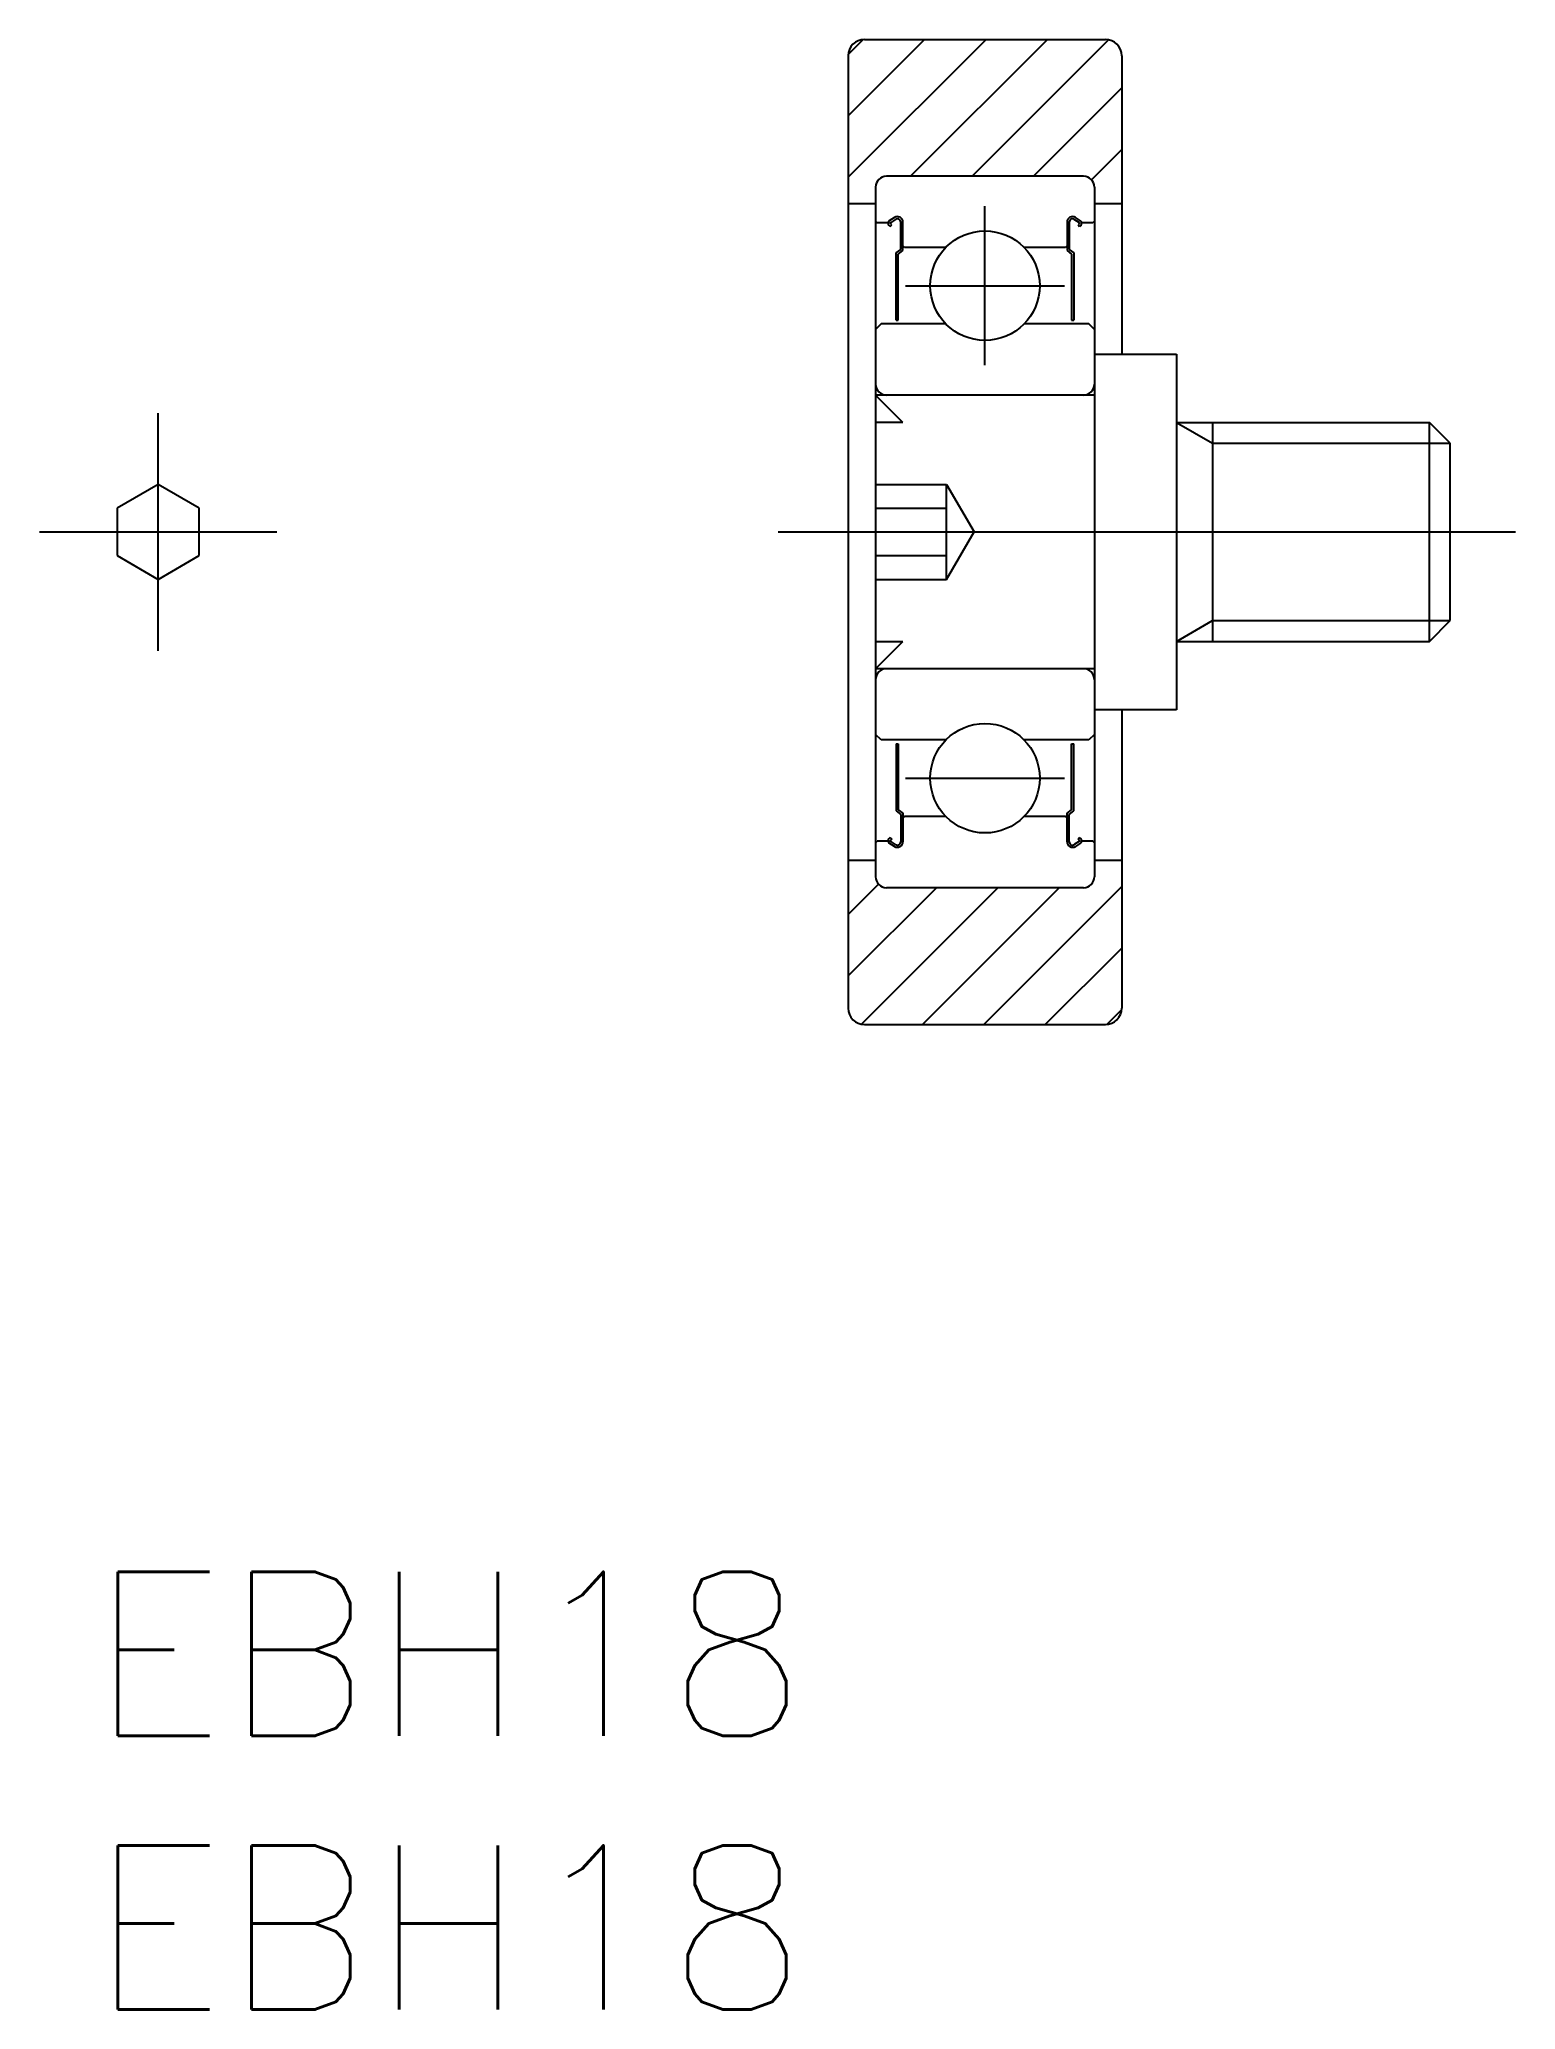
# Model space of a CAD drawing. Extents: x -0.9 to 26.1, y -8 to 28.
import ezdxf

# ---------------------------------------------------------------- set-up
doc = ezdxf.new("R2010")
doc.units = 0
doc.header["$LTSCALE"] = 0.5
doc.linetypes.add('CENTER', pattern=[50.8, 31.75, -6.35, 6.35, -6.35])
doc.linetypes.add('DASHED', pattern=[19.05, 12.7, -6.35])
for name, color, linetype in [('MSM_CENTER', 1, 'CENTER'), ('MSM_CONTINUOUS', 7, 'CONTINUOUS'), ('MSM_DASHED', 4, 'DASHED'), ('MSM_NARROW', 5, 'CONTINUOUS'), ('MSM_PART_NUMBER', 7, 'CONTINUOUS')]:
    doc.layers.add(name, color=color, linetype=linetype)
doc.styles.get("Standard").update_dxf_attribs({"font": 'txt.shx', "height": 3, "bigfont": 'bigfont.shx'})

# ---------------------------------------------------------------- blocks, each defined once
blk = doc.blocks.new('*U4')
at = {"layer": 'MSM_PART_NUMBER'}
blk.add_text('EBH18', height=3, dxfattribs=at).set_placement((0, -3))
blk = doc.blocks.new('*U5')
at = {"layer": 'MSM_PART_NUMBER'}
blk.add_text('EBH18', height=3, dxfattribs=at).set_placement((0, -8))

msp = doc.modelspace()

# ---------------------------------------------------------------- linework, layer by layer
at = {"layer": 'MSM_CENTER'}
for p, q in [((16.36, 22.045), (16.36, 24.955)), ((14.905, 23.5), (17.815, 23.5)), ((1.25, 16.83), (1.25, 21.17)), ((-0.92, 19), (3.42, 19)), ((12.579, 19), (26.057, 19)), ((14.905, 14.5), (17.815, 14.5))]:
    msp.add_line(p, q, dxfattribs=at)
at = {"layer": 'MSM_CONTINUOUS'}
for p, q in [((14.16, 28), (18.56, 28)), ((13.86, 27.7), (13.86, 10.3)), ((18.86, 27.7), (18.86, 22.25)), ((14.36, 25.3), (14.36, 12.7)), ((18.16, 25.5), (14.56, 25.5)), ((18.36, 25.3), (18.36, 12.7)), ((13.86, 25), (14.36, 25)), ((18.36, 25), (18.86, 25)), ((14.36, 24.68), (14.39, 24.65)), ((14.59, 24.65), (14.39, 24.65)), ((14.63, 24.582), (14.605, 24.607)), ((14.705, 24.746), (14.612, 24.684)), ((14.63, 24.582), (14.658, 24.611)), ((14.658, 24.611), (14.633, 24.635)), ((14.727, 24.712), (14.634, 24.651)), ((14.82, 24.16), (14.82, 24.662)), ((14.86, 24.14), (14.86, 24.662)), ((17.86, 24.662), (17.86, 24.14)), ((17.9, 24.662), (17.9, 24.16)), ((18.086, 24.651), (17.993, 24.712)), ((18.108, 24.684), (18.015, 24.746)), ((18.087, 24.635), (18.062, 24.611)), ((18.062, 24.611), (18.089, 24.582)), ((18.115, 24.607), (18.089, 24.582)), ((18.33, 24.65), (18.13, 24.65)), ((18.36, 24.68), (18.33, 24.65)), ((14.736, 24.098), (14.82, 24.16)), ((14.776, 24.078), (14.86, 24.14)), ((14.89, 24.2), (14.86, 24.23)), ((15.646, 24.2), (14.89, 24.2)), ((17.83, 24.2), (17.074, 24.2)), ((17.86, 24.23), (17.83, 24.2)), ((17.86, 24.14), (17.943, 24.078)), ((17.9, 24.16), (17.983, 24.098)), ((14.736, 22.872), (14.736, 24.098)), ((14.776, 22.872), (14.776, 24.078)), ((17.943, 24.078), (17.943, 22.872)), ((17.983, 24.098), (17.983, 22.872)), ((14.46, 22.8), (14.36, 22.7)), ((15.646, 22.8), (14.46, 22.8)), ((14.736, 22.872), (14.776, 22.872)), ((18.26, 22.8), (17.074, 22.8)), ((17.943, 22.872), (17.983, 22.872)), ((18.36, 22.7), (18.26, 22.8)), ((18.36, 22.25), (19.86, 22.25)), ((19.86, 22.25), (19.86, 15.75)), ((18.36, 21.5), (14.36, 21.5)), ((19.86, 21), (24.481, 21)), ((20.516, 21), (20.516, 17)), ((24.481, 17), (24.481, 21)), ((24.86, 20.621), (24.481, 21)), ((24.86, 17.379), (24.86, 20.621)), ((1.25, 19.866), (0.5, 19.433)), ((2, 19.433), (1.25, 19.866)), ((0.5, 19.433), (0.5, 18.567)), ((2, 18.567), (2, 19.433)), ((0.5, 18.567), (1.25, 18.134)), ((1.25, 18.134), (2, 18.567)), ((24.481, 17), (24.86, 17.379)), ((19.86, 17), (24.481, 17)), ((18.36, 16.5), (14.36, 16.5)), ((19.86, 15.75), (18.36, 15.75)), ((18.86, 15.75), (18.86, 10.3)), ((14.46, 15.2), (14.36, 15.3)), ((15.646, 15.2), (14.46, 15.2)), ((14.736, 15.128), (14.736, 13.902)), ((14.736, 15.128), (14.776, 15.128)), ((14.776, 15.128), (14.776, 13.922)), ((18.26, 15.2), (17.074, 15.2)), ((17.943, 13.922), (17.943, 15.128)), ((17.943, 15.128), (17.983, 15.128)), ((17.983, 13.902), (17.983, 15.128)), ((18.36, 15.3), (18.26, 15.2)), ((14.736, 13.902), (14.82, 13.84)), ((14.776, 13.922), (14.86, 13.86)), ((14.82, 13.84), (14.82, 13.338)), ((14.86, 13.86), (14.86, 13.338)), ((14.89, 13.8), (14.86, 13.77)), ((15.646, 13.8), (14.89, 13.8)), ((17.83, 13.8), (17.074, 13.8)), ((17.86, 13.77), (17.83, 13.8)), ((17.86, 13.86), (17.943, 13.922)), ((17.86, 13.338), (17.86, 13.86)), ((17.9, 13.84), (17.983, 13.902)), ((17.9, 13.338), (17.9, 13.84)), ((14.36, 13.32), (14.39, 13.35)), ((14.59, 13.35), (14.39, 13.35)), ((14.63, 13.418), (14.605, 13.393)), ((14.63, 13.418), (14.658, 13.389)), ((14.658, 13.389), (14.633, 13.365)), ((14.727, 13.288), (14.634, 13.349)), ((18.086, 13.349), (17.993, 13.288)), ((18.062, 13.389), (18.089, 13.418)), ((18.087, 13.365), (18.062, 13.389)), ((18.115, 13.393), (18.089, 13.418)), ((18.33, 13.35), (18.13, 13.35)), ((18.36, 13.32), (18.33, 13.35)), ((13.86, 13), (14.36, 13)), ((14.705, 13.254), (14.612, 13.316)), ((18.108, 13.316), (18.015, 13.254)), ((18.36, 13), (18.86, 13)), ((18.16, 12.5), (14.56, 12.5)), ((14.16, 10), (18.56, 10))]:
    msp.add_line(p, q, dxfattribs=at)
for centre in [(16.36, 23.5), (16.36, 14.5)]:
    msp.add_circle(centre, 1, dxfattribs=at)
for centre, radius, start, end in [((14.16, 27.7), 0.3, 90, 180), ((18.56, 27.7), 0.3, 360, 90), ((14.56, 25.3), 0.2, 90, 180), ((18.16, 25.3), 0.2, 0, 90), ((14.639, 24.643), 0.05, 123.5192, 226.0607), ((14.639, 24.643), 0.01, 123.5173, 226.0606), ((14.76, 24.662), 0.1, 0, 123.5193), ((14.76, 24.662), 0.06, 0, 123.519), ((17.96, 24.662), 0.1, 56.4807, 179.9999), ((17.96, 24.662), 0.06, 56.481, 179.9999), ((18.08, 24.643), 0.01, 313.9392, 56.4827), ((18.08, 24.643), 0.05, 313.9392, 56.4807), ((14.56, 21.7), 0.2, 180, 270), ((18.16, 21.7), 0.2, 270, 0), ((14.56, 16.3), 0.2, 90, 180), ((18.16, 16.3), 0.2, 0, 90), ((14.639, 13.357), 0.05, 133.9393, 236.4808), ((14.639, 13.357), 0.01, 133.9394, 236.4827), ((14.76, 13.338), 0.1, 236.4807, 0), ((14.76, 13.338), 0.06, 236.481, 0), ((17.96, 13.338), 0.1, 180.0001, 303.5193), ((17.96, 13.338), 0.06, 180.0001, 303.519), ((18.08, 13.357), 0.01, 303.5173, 46.0608), ((18.08, 13.357), 0.05, 303.5193, 46.0608), ((14.56, 12.7), 0.2, 180, 270), ((18.16, 12.7), 0.2, 270, 0), ((14.16, 10.3), 0.3, 180, 270), ((18.56, 10.3), 0.3, 270, 0)]:
    msp.add_arc(centre, radius, start, end, dxfattribs=at)
at = {"layer": 'MSM_DASHED'}
for p, q in [((14.86, 21), (14.36, 21.5)), ((14.86, 21), (14.36, 21)), ((14.36, 19.866), (15.66, 19.866)), ((15.66, 18.134), (15.66, 19.866)), ((15.66, 19.866), (16.16, 19)), ((14.36, 19.433), (15.66, 19.433)), ((15.66, 18.134), (16.16, 19)), ((14.36, 18.567), (15.66, 18.567)), ((14.36, 18.134), (15.66, 18.134)), ((14.36, 17), (14.86, 17)), ((14.36, 16.5), (14.86, 17))]:
    msp.add_line(p, q, dxfattribs=at)
at = {"layer": 'MSM_NARROW'}
for p, q in [((13.86, 26.603), (15.257, 28)), ((13.86, 25.48), (16.38, 28)), ((13.861, 27.726), (14.133, 27.999)), ((15.002, 25.5), (17.502, 28)), ((16.124, 25.5), (18.619, 27.994)), ((17.247, 25.5), (18.86, 27.113)), ((18.306, 25.436), (18.86, 25.99)), ((19.86, 21), (20.516, 20.621)), ((20.516, 20.621), (24.86, 20.621)), ((19.86, 17), (20.516, 17.379)), ((20.516, 17.379), (24.86, 17.379)), ((13.86, 12.01), (14.413, 12.564)), ((13.86, 10.887), (15.472, 12.5)), ((14.101, 10.006), (16.595, 12.5)), ((15.218, 10), (17.717, 12.5)), ((16.34, 10), (18.86, 12.52)), ((17.463, 10), (18.86, 11.397)), ((18.586, 10.001), (18.859, 10.274))]:
    msp.add_line(p, q, dxfattribs=at)

# ---------------------------------------------------------------- block references
at = {"layer": 'MSM_CONTINUOUS'}
for name in ['*U4', '*U5']:
    msp.add_blockref(name, (0, 0), dxfattribs=at)

doc.saveas('drawing.dxf')
